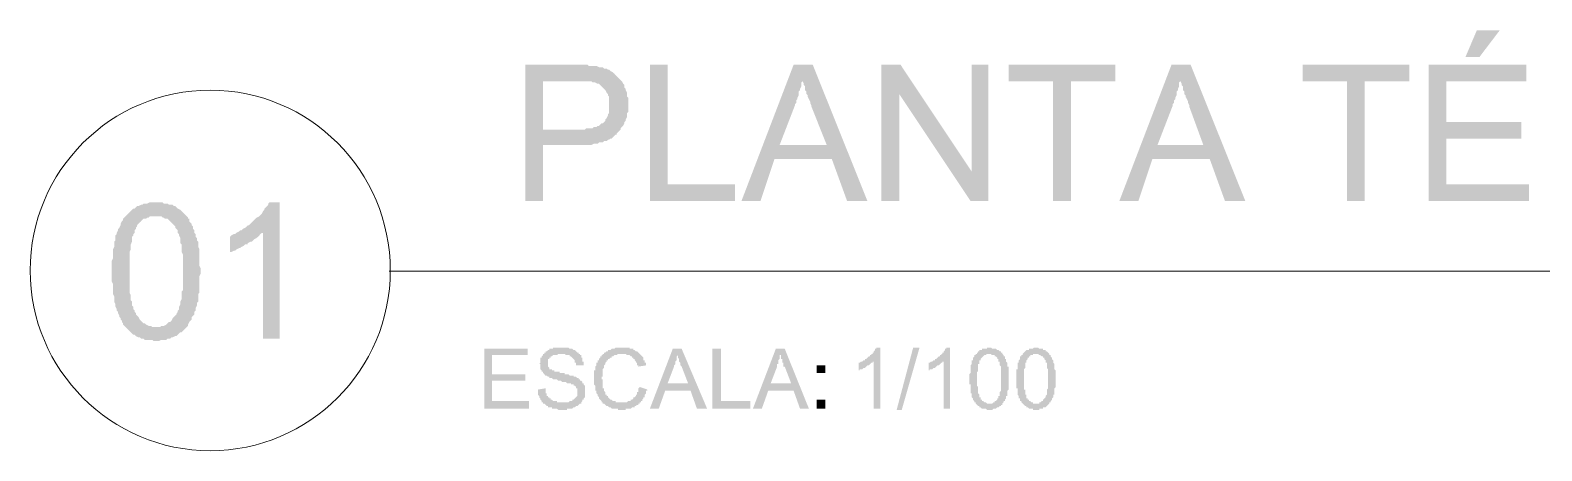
# Model space of a CAD drawing. Header units: millimetres. Extents: x 749.9 to 777.5, y 255.4 to 274.5.
# Drawn here: x 750.45 to 755.48, y 255.43 to 256.83 of the extents above; entities that cross this region are included whole.
import ezdxf

# ---------------------------------------------------------------- set-up
doc = ezdxf.new("R2010")
doc.units = ezdxf.units.MM
doc.layers.add('PDF4_SIMB_02', color=7, linetype='Continuous')
doc.layers.add('PDF4_SIMB_TXT', color=7, linetype='Continuous')

msp = doc.modelspace()

# ---------------------------------------------------------------- hatches: boundary and pattern name
at = {"layer": 'PDF4_SIMB_TXT', "transparency": 33554559}
h = msp.add_hatch(color=256, dxfattribs=at)
h.paths.add_polyline_path([(755.0987, 256.2622), (755.0987, 256.7151), (755.4246, 256.7151), (755.4246, 256.6601), (755.1579, 256.6601), (755.1579, 256.5246), (755.4077, 256.5246), (755.4077, 256.4696), (755.1579, 256.4696), (755.1579, 256.3172), (755.4331, 256.3172), (755.4331, 256.2622)], flags=0)
h.paths.add_polyline_path([(755.2214, 256.7405), (755.2595, 256.8294), (755.3357, 256.8294), (755.268, 256.7405)], flags=0)
h = msp.add_hatch(color=256, dxfattribs=at)
h.paths.add_polyline_path([(752.0928, 256.2622), (752.0928, 256.7151), (752.2621, 256.7151), (752.2706, 256.7151), (752.2791, 256.7151), (752.2833, 256.7151), (752.2918, 256.7151), (752.3002, 256.7151), (752.3045, 256.7109), (752.3087, 256.7109), (752.3172, 256.7109), (752.3214, 256.7109), (752.3257, 256.7109), (752.3299, 256.7109), (752.3384, 256.7067), (752.3426, 256.7067), (752.3511, 256.7067), (752.3553, 256.7024), (752.3638, 256.7024), (752.368, 256.6982), (752.3722, 256.6982), (752.3765, 256.694), (752.3849, 256.6897), (752.3849, 256.6897), (752.3892, 256.6855), (752.3934, 256.6813), (752.3976, 256.677), (752.4019, 256.6728), (752.4061, 256.6686), (752.4103, 256.6643), (752.4146, 256.6601), (752.4188, 256.6516), (752.423, 256.6474), (752.423, 256.6432), (752.423, 256.6389), (752.4273, 256.6347), (752.4273, 256.6305), (752.4315, 256.622), (752.4315, 256.6178), (752.4315, 256.6093), (752.4357, 256.6051), (752.4357, 256.5966), (752.4357, 256.5924), (752.4357, 256.5839), (752.4357, 256.5839), (752.4357, 256.5754), (752.4357, 256.5712), (752.4357, 256.5627), (752.4357, 256.5585), (752.4315, 256.5543), (752.4315, 256.5458), (752.4315, 256.5416), (752.4273, 256.5331), (752.4273, 256.5289), (752.423, 256.5246), (752.423, 256.5204), (752.4188, 256.5119), (752.4146, 256.5077), (752.4103, 256.5035), (752.4103, 256.4992), (752.4061, 256.495), (752.4019, 256.4908), (752.3976, 256.4865), (752.3976, 256.4823), (752.3934, 256.4823), (752.3892, 256.4781), (752.3849, 256.4738), (752.3807, 256.4696), (752.3765, 256.4696), (752.3722, 256.4654), (752.368, 256.4654), (752.3638, 256.4611), (752.3553, 256.4611), (752.3511, 256.4569), (752.3468, 256.4569), (752.3384, 256.4569), (752.3341, 256.4527), (752.3257, 256.4527), (752.3214, 256.4527), (752.3129, 256.4484), (752.3087, 256.4484), (752.3002, 256.4484), (752.2918, 256.4484), (752.2833, 256.4484), (752.2791, 256.4484), (752.2706, 256.4484), (752.2664, 256.4484), (752.1521, 256.4484), (752.1521, 256.2622)], flags=0)
h.paths.add_polyline_path([(752.1521, 256.4992), (752.2664, 256.4992), (752.2748, 256.4992), (752.2833, 256.4992), (752.2918, 256.4992), (752.296, 256.5035), (752.3045, 256.5035), (752.3129, 256.5035), (752.3172, 256.5035), (752.3214, 256.5077), (752.3299, 256.5077), (752.3341, 256.5119), (752.3384, 256.5119), (752.3426, 256.5162), (752.3468, 256.5204), (752.3511, 256.5204), (752.3511, 256.5204), (752.3553, 256.5246), (752.3595, 256.5289), (752.3595, 256.5331), (752.3638, 256.5373), (752.368, 256.5458), (752.368, 256.55), (752.3722, 256.5543), (752.3722, 256.5627), (752.3722, 256.567), (752.3722, 256.5754), (752.3722, 256.5797), (752.3722, 256.5839), (752.3722, 256.5881), (752.3722, 256.5966), (752.3722, 256.6008), (752.3722, 256.6093), (752.368, 256.6135), (752.368, 256.6178), (752.3638, 256.622), (752.3595, 256.6305), (752.3595, 256.6305), (752.3553, 256.6347), (752.3511, 256.6389), (752.3468, 256.6432), (752.3426, 256.6474), (752.3384, 256.6516), (752.3341, 256.6516), (752.3257, 256.6559), (752.3214, 256.6559), (752.3172, 256.6559), (752.3129, 256.6601), (752.3087, 256.6601), (752.3045, 256.6601), (752.296, 256.6601), (752.2918, 256.6601), (752.2833, 256.6601), (752.2748, 256.6601), (752.2664, 256.6601), (752.1521, 256.6601)], flags=0)
for points in [[(752.5076, 256.2621), (752.5076, 256.715), (752.5668, 256.715), (752.5668, 256.3171), (752.7912, 256.3171), (752.7912, 256.2621)], [(753.2782, 256.2622), (753.2782, 256.7151), (753.3417, 256.7151), (753.5788, 256.3595), (753.5788, 256.7151), (753.6338, 256.7151), (753.6338, 256.2622), (753.5746, 256.2622), (753.3375, 256.6178), (753.3375, 256.2622)], [(753.8496, 256.2621), (753.8496, 256.66), (753.7014, 256.66), (753.7014, 256.715), (754.057, 256.715), (754.057, 256.66), (753.9088, 256.66), (753.9088, 256.2621)], [(754.8275, 256.2621), (754.8275, 256.66), (754.6793, 256.66), (754.6793, 256.715), (755.0349, 256.715), (755.0349, 256.66), (754.8867, 256.66), (754.8867, 256.2621)], [(751.2757, 255.8049), (751.2207, 255.8049), (751.2207, 256.1563), (751.2165, 256.1563), (751.2122, 256.1521), (751.208, 256.1478), (751.2038, 256.1436), (751.1995, 256.1394), (751.1911, 256.1351), (751.1868, 256.1309), (751.1826, 256.1267), (751.1784, 256.1267), (751.1699, 256.1224), (751.1699, 256.1182), (751.1614, 256.1182), (751.1572, 256.114), (751.1487, 256.1097), (751.1445, 256.1055), (751.1403, 256.1055), (751.1318, 256.1013), (751.1276, 256.097), (751.1233, 256.097), (751.1149, 256.0928), (751.1106, 256.0928), (751.1106, 256.0928), (751.1106, 256.1436), (751.1149, 256.1478), (751.1233, 256.1521), (751.1276, 256.1521), (751.1318, 256.1563), (751.1403, 256.1605), (751.1445, 256.1648), (751.1487, 256.1648), (751.153, 256.169), (751.1614, 256.1732), (751.1657, 256.1775), (751.1699, 256.1817), (751.1741, 256.1817), (751.1784, 256.1859), (751.1826, 256.1902), (751.1868, 256.1944), (751.1911, 256.1986), (751.1953, 256.2029), (751.1995, 256.2071), (751.208, 256.2113), (751.2122, 256.2156), (751.2165, 256.2198), (751.2207, 256.2283), (751.2249, 256.2325), (751.2249, 256.2367), (751.2292, 256.241), (751.2334, 256.2452), (751.2376, 256.2494), (751.2376, 256.2537), (751.2419, 256.2579), (751.2757, 256.2579)], [(751.9573, 255.5721), (751.9573, 255.7711), (752.1013, 255.7711), (752.1013, 255.7499), (751.9827, 255.7499), (751.9827, 255.6864), (752.0928, 255.6864), (752.0928, 255.6652), (751.9827, 255.6652), (751.9827, 255.5975), (752.1055, 255.5975), (752.1055, 255.5721)], [(752.1351, 255.6356), (752.1605, 255.6398), (752.1605, 255.6356), (752.1605, 255.6314), (752.1605, 255.6314), (752.1605, 255.6271), (752.1605, 255.6229), (752.1648, 255.6229), (752.1648, 255.6187), (752.1648, 255.6187), (752.1648, 255.6144), (752.169, 255.6144), (752.169, 255.6144), (752.169, 255.6102), (752.1732, 255.6102), (752.1732, 255.606), (752.1775, 255.606), (752.1775, 255.6017), (752.1817, 255.6017), (752.1817, 255.6017), (752.1859, 255.5975), (752.1859, 255.5975), (752.1902, 255.5975), (752.1902, 255.5975), (752.1944, 255.5975), (752.1986, 255.5975), (752.1986, 255.5933), (752.2029, 255.5933), (752.2071, 255.5933), (752.2071, 255.5933), (752.2113, 255.5933), (752.2156, 255.5933), (752.2156, 255.5933), (752.2198, 255.5933), (752.2198, 255.5933), (752.2241, 255.5933), (752.2283, 255.5933), (752.2283, 255.5933), (752.2325, 255.5933), (752.2368, 255.5933), (752.2368, 255.5933), (752.241, 255.5975), (752.241, 255.5975), (752.2452, 255.5975), (752.2495, 255.5975), (752.2495, 255.6017), (752.2537, 255.6017), (752.2537, 255.6017), (752.2579, 255.606), (752.2579, 255.606), (752.2622, 255.6102), (752.2622, 255.6102), (752.2622, 255.6102), (752.2664, 255.6144), (752.2664, 255.6187), (752.2664, 255.6187), (752.2664, 255.6229), (752.2664, 255.6271), (752.2664, 255.6271), (752.2664, 255.6314), (752.2664, 255.6314), (752.2664, 255.6356), (752.2664, 255.6398), (752.2622, 255.6398), (752.2622, 255.6441), (752.2622, 255.6441), (752.2622, 255.6441), (752.2579, 255.6483), (752.2579, 255.6483), (752.2537, 255.6483), (752.2537, 255.6525), (752.2495, 255.6525), (752.2452, 255.6525), (752.2452, 255.6568), (752.241, 255.6568), (752.241, 255.6568), (752.241, 255.6568), (752.2368, 255.6568), (752.2368, 255.6568), (752.2325, 255.6568), (752.2283, 255.661), (752.2283, 255.661), (752.2241, 255.661), (752.2198, 255.661), (752.2156, 255.661), (752.2113, 255.6652), (752.2113, 255.6652), (752.2071, 255.6652), (752.2029, 255.6652), (752.2029, 255.6652), (752.1986, 255.6695), (752.1944, 255.6695), (752.1902, 255.6695), (752.1902, 255.6695), (752.1859, 255.6695), (752.1817, 255.6737), (752.1817, 255.6737), (752.1775, 255.6737), (752.1775, 255.6737), (752.1732, 255.6737), (752.1732, 255.6779), (752.169, 255.6779), (752.169, 255.6779), (752.169, 255.6779), (752.1648, 255.6822), (752.1605, 255.6822), (752.1605, 255.6822), (752.1563, 255.6864), (752.1563, 255.6864), (752.1521, 255.6906), (752.1521, 255.6906), (752.1521, 255.6949), (752.1478, 255.6949), (752.1478, 255.6949), (752.1478, 255.6991), (752.1478, 255.6991), (752.1436, 255.7033), (752.1436, 255.7076), (752.1436, 255.7076), (752.1436, 255.7118), (752.1436, 255.716), (752.1436, 255.716), (752.1436, 255.7203), (752.1394, 255.7203), (752.1436, 255.7245), (752.1436, 255.7245), (752.1436, 255.7287), (752.1436, 255.733), (752.1436, 255.733), (752.1436, 255.7372), (752.1436, 255.7414), (752.1478, 255.7414), (752.1478, 255.7457), (752.1478, 255.7457), (752.1521, 255.7499), (752.1521, 255.7499), (752.1521, 255.7541), (752.1563, 255.7541), (752.1563, 255.7584), (752.1605, 255.7584), (752.1605, 255.7626), (752.1648, 255.7626), (752.1648, 255.7626), (752.169, 255.7668), (752.169, 255.7668), (752.1732, 255.7668), (752.1732, 255.7711), (752.1775, 255.7711), (752.1817, 255.7711), (752.1817, 255.7711), (752.1859, 255.7711), (752.1859, 255.7753), (752.1902, 255.7753), (752.1944, 255.7753), (752.1944, 255.7753), (752.1986, 255.7753), (752.2029, 255.7753), (752.2029, 255.7753), (752.2071, 255.7753), (752.2113, 255.7753), (752.2113, 255.7753), (752.2156, 255.7753), (752.2198, 255.7753), (752.2198, 255.7753), (752.2241, 255.7753), (752.2283, 255.7753), (752.2283, 255.7753), (752.2325, 255.7753), (752.2368, 255.7753), (752.2368, 255.7753), (752.241, 255.7711), (752.241, 255.7711), (752.2452, 255.7711), (752.2495, 255.7711), (752.2495, 255.7711), (752.2495, 255.7711), (752.2537, 255.7668), (752.2579, 255.7668), (752.2579, 255.7668), (752.2622, 255.7626), (752.2622, 255.7626), (752.2664, 255.7584), (752.2664, 255.7584), (752.2706, 255.7584), (752.2706, 255.7541), (752.2749, 255.7541), (752.2749, 255.7499), (752.2749, 255.7499), (752.2791, 255.7499), (752.2791, 255.7457), (752.2791, 255.7414), (752.2833, 255.7414), (752.2833, 255.7372), (752.2833, 255.7372), (752.2833, 255.733), (752.2833, 255.7287), (752.2876, 255.7287), (752.2876, 255.7245), (752.2876, 255.7203), (752.2876, 255.7203), (752.2876, 255.716), (752.2876, 255.716), (752.2622, 255.716), (752.2622, 255.716), (752.2622, 255.7203), (752.2622, 255.7245), (752.2579, 255.7245), (752.2579, 255.7287), (752.2579, 255.733), (752.2579, 255.733), (752.2537, 255.7372), (752.2537, 255.7372), (752.2495, 255.7414), (752.2495, 255.7414), (752.2495, 255.7414), (752.2452, 255.7457), (752.2452, 255.7457), (752.241, 255.7457), (752.241, 255.7499), (752.2368, 255.7499), (752.2368, 255.7499), (752.2325, 255.7499), (752.2283, 255.7499), (752.2283, 255.7499), (752.2241, 255.7541), (752.2198, 255.7541), (752.2198, 255.7541), (752.2156, 255.7541), (752.2113, 255.7541), (752.2113, 255.7541), (752.2071, 255.7541), (752.2029, 255.7541), (752.1986, 255.7499), (752.1986, 255.7499), (752.1944, 255.7499), (752.1902, 255.7499), (752.1902, 255.7499), (752.1859, 255.7499), (752.1859, 255.7499), (752.1817, 255.7457), (752.1817, 255.7457), (752.1775, 255.7457), (752.1775, 255.7457), (752.1775, 255.7414), (752.1732, 255.7414), (752.1732, 255.7372), (752.169, 255.7372), (752.169, 255.733), (752.169, 255.733), (752.169, 255.7287), (752.169, 255.7245), (752.169, 255.7245), (752.169, 255.7245), (752.169, 255.7203), (752.169, 255.716), (752.169, 255.716), (752.169, 255.7118), (752.169, 255.7118), (752.1732, 255.7076), (752.1732, 255.7076), (752.1732, 255.7033), (752.1775, 255.7033), (752.1775, 255.7033), (752.1775, 255.7033), (752.1817, 255.7033), (752.1817, 255.6991), (752.1859, 255.6991), (752.1859, 255.6991), (752.1902, 255.6991), (752.1902, 255.6949), (752.1944, 255.6949), (752.1986, 255.6949), (752.2029, 255.6949), (752.2071, 255.6949), (752.2071, 255.6906), (752.2113, 255.6906), (752.2156, 255.6906), (752.2198, 255.6906), (752.2241, 255.6906), (752.2241, 255.6864), (752.2283, 255.6864), (752.2325, 255.6864), (752.2368, 255.6864), (752.2368, 255.6864), (752.241, 255.6822), (752.2452, 255.6822), (752.2452, 255.6822), (752.2495, 255.6822), (752.2495, 255.6822), (752.2537, 255.6822), (752.2537, 255.6779), (752.2579, 255.6779), (752.2579, 255.6779), (752.2579, 255.6779), (752.2622, 255.6779), (752.2664, 255.6737), (752.2664, 255.6737), (752.2706, 255.6737), (752.2706, 255.6695), (752.2749, 255.6695), (752.2749, 255.6652), (752.2791, 255.6652), (752.2791, 255.6652), (752.2833, 255.661), (752.2833, 255.661), (752.2833, 255.6568), (752.2833, 255.6568), (752.2876, 255.6568), (752.2876, 255.6525), (752.2876, 255.6525), (752.2918, 255.6483), (752.2918, 255.6441), (752.2918, 255.6441), (752.2918, 255.6398), (752.2918, 255.6356), (752.2918, 255.6356), (752.2918, 255.6314), (752.2918, 255.6271), (752.2918, 255.6271), (752.2918, 255.6229), (752.2918, 255.6229), (752.2918, 255.6187), (752.2918, 255.6144), (752.2918, 255.6144), (752.2918, 255.6102), (752.2876, 255.606), (752.2876, 255.606), (752.2876, 255.6017), (752.2833, 255.6017), (752.2833, 255.5975), (752.2833, 255.5975), (752.2791, 255.5933), (752.2791, 255.5933), (752.2791, 255.589), (752.2749, 255.589), (752.2749, 255.589), (752.2706, 255.5848), (752.2706, 255.5848), (752.2664, 255.5806), (752.2664, 255.5806), (752.2622, 255.5806), (752.2579, 255.5763), (752.2579, 255.5763), (752.2537, 255.5763), (752.2537, 255.5763), (752.2495, 255.5721), (752.2495, 255.5721), (752.2452, 255.5721), (752.241, 255.5721), (752.241, 255.5721), (752.2368, 255.5721), (752.2325, 255.5721), (752.2325, 255.5679), (752.2283, 255.5679), (752.2241, 255.5679), (752.2241, 255.5679), (752.2198, 255.5679), (752.2198, 255.5679), (752.2156, 255.5679), (752.2113, 255.5679), (752.2113, 255.5679), (752.2071, 255.5679), (752.2029, 255.5679), (752.1986, 255.5721), (752.1986, 255.5721), (752.1944, 255.5721), (752.1944, 255.5721), (752.1902, 255.5721), (752.1859, 255.5721), (752.1859, 255.5721), (752.1817, 255.5721), (752.1817, 255.5763), (752.1775, 255.5763), (752.1732, 255.5763), (752.1732, 255.5763), (752.169, 255.5763), (752.169, 255.5806), (752.1648, 255.5806), (752.1648, 255.5806), (752.1605, 255.5848), (752.1605, 255.5848), (752.1563, 255.589), (752.1563, 255.589), (752.1521, 255.589), (752.1521, 255.5933), (752.1478, 255.5933), (752.1478, 255.5975), (752.1478, 255.5975), (752.1436, 255.6017), (752.1436, 255.6017), (752.1436, 255.606), (752.1394, 255.6102), (752.1394, 255.6102), (752.1394, 255.6144), (752.1394, 255.6144), (752.1351, 255.6187), (752.1351, 255.6229), (752.1351, 255.6229), (752.1351, 255.6271), (752.1351, 255.6271), (752.1351, 255.6314), (752.1351, 255.6356), (752.1351, 255.6356)], [(752.4738, 255.6441), (752.4992, 255.6356), (752.4992, 255.6314), (752.495, 255.6314), (752.495, 255.6271), (752.495, 255.6229), (752.495, 255.6229), (752.4908, 255.6187), (752.4908, 255.6144), (752.4908, 255.6144), (752.4908, 255.6102), (752.4865, 255.6102), (752.4865, 255.606), (752.4865, 255.606), (752.4823, 255.6017), (752.4823, 255.6017), (752.4823, 255.5975), (752.4781, 255.5975), (752.4781, 255.5933), (752.4738, 255.5933), (752.4738, 255.589), (752.4696, 255.589), (752.4696, 255.589), (752.4696, 255.5848), (752.4654, 255.5848), (752.4654, 255.5848), (752.4611, 255.5806), (752.4611, 255.5806), (752.4569, 255.5806), (752.4569, 255.5763), (752.4527, 255.5763), (752.4484, 255.5763), (752.4484, 255.5763), (752.4442, 255.5721), (752.4442, 255.5721), (752.44, 255.5721), (752.4357, 255.5721), (752.4357, 255.5721), (752.4315, 255.5721), (752.4273, 255.5721), (752.4273, 255.5679), (752.423, 255.5679), (752.4188, 255.5679), (752.4188, 255.5679), (752.4146, 255.5679), (752.4103, 255.5679), (752.4103, 255.5679), (752.4061, 255.5679), (752.4019, 255.5679), (752.4019, 255.5721), (752.3976, 255.5721), (752.3934, 255.5721), (752.3934, 255.5721), (752.3892, 255.5721), (752.3849, 255.5721), (752.3849, 255.5721), (752.3807, 255.5721), (752.3765, 255.5763), (752.3765, 255.5763), (752.3722, 255.5763), (752.3722, 255.5763), (752.368, 255.5806), (752.368, 255.5806), (752.3638, 255.5806), (752.3638, 255.5806), (752.3595, 255.5848), (752.3595, 255.5848), (752.3553, 255.589), (752.3553, 255.589), (752.3511, 255.589), (752.3511, 255.5933), (752.3468, 255.5933), (752.3468, 255.5975), (752.3468, 255.5975), (752.3426, 255.6017), (752.3426, 255.6017), (752.3384, 255.606), (752.3384, 255.606), (752.3384, 255.6102), (752.3341, 255.6144), (752.3341, 255.6144), (752.3341, 255.6187), (752.3341, 255.6187), (752.3341, 255.6187), (752.3299, 255.6229), (752.3299, 255.6271), (752.3299, 255.6271), (752.3299, 255.6314), (752.3257, 255.6314), (752.3257, 255.6356), (752.3257, 255.6398), (752.3257, 255.6398), (752.3257, 255.6441), (752.3257, 255.6483), (752.3257, 255.6483), (752.3214, 255.6525), (752.3214, 255.6568), (752.3214, 255.6568), (752.3214, 255.661), (752.3214, 255.6652), (752.3214, 255.6652), (752.3214, 255.6695), (752.3214, 255.6737), (752.3214, 255.6737), (752.3214, 255.6779), (752.3214, 255.6822), (752.3214, 255.6822), (752.3214, 255.6864), (752.3214, 255.6906), (752.3214, 255.6906), (752.3214, 255.6949), (752.3214, 255.6991), (752.3257, 255.6991), (752.3257, 255.7033), (752.3257, 255.7076), (752.3257, 255.7076), (752.3257, 255.7118), (752.3257, 255.7118), (752.3299, 255.716), (752.3299, 255.7203), (752.3299, 255.7203), (752.3299, 255.7245), (752.3341, 255.7245), (752.3341, 255.7287), (752.3341, 255.7287), (752.3341, 255.733), (752.3384, 255.733), (752.3384, 255.7372), (752.3384, 255.7372), (752.3426, 255.7414), (752.3426, 255.7414), (752.3426, 255.7457), (752.3468, 255.7457), (752.3468, 255.7499), (752.3511, 255.7499), (752.3511, 255.7541), (752.3553, 255.7541), (752.3553, 255.7584), (752.3595, 255.7584), (752.3595, 255.7584), (752.3638, 255.7626), (752.3638, 255.7626), (752.368, 255.7626), (752.368, 255.7626), (752.368, 255.7668), (752.3722, 255.7668), (752.3765, 255.7668), (752.3765, 255.7668), (752.3807, 255.7711), (752.3807, 255.7711), (752.3849, 255.7711), (752.3892, 255.7711), (752.3892, 255.7711), (752.3934, 255.7753), (752.3976, 255.7753), (752.3976, 255.7753), (752.4019, 255.7753), (752.4061, 255.7753), (752.4061, 255.7753), (752.4103, 255.7753), (752.4146, 255.7753), (752.4146, 255.7753), (752.4146, 255.7753), (752.4188, 255.7753), (752.423, 255.7753), (752.423, 255.7753), (752.4273, 255.7753), (752.4315, 255.7753), (752.4315, 255.7753), (752.4357, 255.7753), (752.44, 255.7753), (752.44, 255.7711), (752.4442, 255.7711), (752.4484, 255.7711), (752.4484, 255.7711), (752.4527, 255.7711), (752.4527, 255.7668), (752.4569, 255.7668), (752.4569, 255.7668), (752.4611, 255.7626), (752.4654, 255.7626), (752.4654, 255.7626), (752.4654, 255.7626), (752.4696, 255.7584), (752.4696, 255.7584), (752.4738, 255.7541), (752.4738, 255.7541), (752.4781, 255.7499), (752.4781, 255.7499), (752.4781, 255.7499), (752.4823, 255.7457), (752.4823, 255.7457), (752.4865, 255.7414), (752.4865, 255.7372), (752.4865, 255.7372), (752.4865, 255.733), (752.4908, 255.733), (752.4908, 255.7287), (752.4908, 255.7245), (752.495, 255.7245), (752.495, 255.7203), (752.495, 255.716), (752.495, 255.716), (752.4696, 255.7118), (752.4696, 255.716), (752.4654, 255.716), (752.4654, 255.7203), (752.4654, 255.7245), (752.4611, 255.7245), (752.4611, 255.7287), (752.4611, 255.7287), (752.4569, 255.733), (752.4569, 255.733), (752.4569, 255.7372), (752.4527, 255.7372), (752.4527, 255.7414), (752.4484, 255.7414), (752.4484, 255.7414), (752.4484, 255.7457), (752.4442, 255.7457), (752.4442, 255.7457), (752.44, 255.7499), (752.4357, 255.7499), (752.4357, 255.7499), (752.4315, 255.7499), (752.4315, 255.7499), (752.4273, 255.7541), (752.423, 255.7541), (752.423, 255.7541), (752.4188, 255.7541), (752.4146, 255.7541), (752.4103, 255.7541), (752.4103, 255.7541), (752.4061, 255.7541), (752.4019, 255.7541), (752.4019, 255.7541), (752.3976, 255.7499), (752.3934, 255.7499), (752.3934, 255.7499), (752.3892, 255.7499), (752.3892, 255.7499), (752.3849, 255.7457), (752.3849, 255.7457), (752.3807, 255.7457), (752.3807, 255.7414), (752.3765, 255.7414), (752.3765, 255.7414), (752.3722, 255.7372), (752.3722, 255.7372), (752.368, 255.7372), (752.368, 255.733), (752.3638, 255.733), (752.3638, 255.7287), (752.3638, 255.7287), (752.3595, 255.7245), (752.3595, 255.7203), (752.3595, 255.7203), (752.3553, 255.716), (752.3553, 255.716), (752.3553, 255.7118), (752.3553, 255.7118), (752.3553, 255.7076), (752.3511, 255.7033), (752.3511, 255.7033), (752.3511, 255.6991), (752.3511, 255.6949), (752.3511, 255.6949), (752.3511, 255.6906), (752.3511, 255.6864), (752.3511, 255.6864), (752.3511, 255.6822), (752.3511, 255.6779), (752.3468, 255.6779), (752.3468, 255.6737), (752.3468, 255.6737), (752.3468, 255.6695), (752.3511, 255.6695), (752.3511, 255.6652), (752.3511, 255.661), (752.3511, 255.661), (752.3511, 255.6568), (752.3511, 255.6525), (752.3511, 255.6525), (752.3511, 255.6483), (752.3511, 255.6441), (752.3511, 255.6441), (752.3511, 255.6398), (752.3553, 255.6398), (752.3553, 255.6356), (752.3553, 255.6314), (752.3553, 255.6314), (752.3553, 255.6314), (752.3595, 255.6271), (752.3595, 255.6229), (752.3595, 255.6229), (752.3595, 255.6187), (752.3638, 255.6187), (752.3638, 255.6144), (752.368, 255.6144), (752.368, 255.6102), (752.368, 255.6102), (752.3722, 255.606), (752.3722, 255.606), (752.3765, 255.6017), (752.3765, 255.6017), (752.3807, 255.6017), (752.3807, 255.6017), (752.3849, 255.5975), (752.3849, 255.5975), (752.3892, 255.5975), (752.3934, 255.5975), (752.3934, 255.5933), (752.3976, 255.5933), (752.4019, 255.5933), (752.4019, 255.5933), (752.4061, 255.5933), (752.4061, 255.5933), (752.4103, 255.5933), (752.4146, 255.5933), (752.4146, 255.5933), (752.4188, 255.5933), (752.423, 255.5933), (752.423, 255.5933), (752.4273, 255.5933), (752.4315, 255.5933), (752.4315, 255.5933), (752.4357, 255.5975), (752.44, 255.5975), (752.44, 255.5975), (752.4442, 255.5975), (752.4442, 255.6017), (752.4484, 255.6017), (752.4484, 255.6017), (752.4527, 255.606), (752.4527, 255.606), (752.4527, 255.6102), (752.4569, 255.6102), (752.4569, 255.6102), (752.4611, 255.6144), (752.4611, 255.6144), (752.4611, 255.6187), (752.4654, 255.6187), (752.4654, 255.6229), (752.4654, 255.6271), (752.4696, 255.6271), (752.4696, 255.6314), (752.4696, 255.6356), (752.4696, 255.6356), (752.4696, 255.6398), (752.4738, 255.6441), (752.4738, 255.6441)], [(752.715, 255.572), (752.715, 255.771), (752.7446, 255.771), (752.7446, 255.5974), (752.842, 255.5974), (752.842, 255.572)], [(753.274, 255.5721), (753.2528, 255.5721), (753.2528, 255.7287), (753.2486, 255.7287), (753.2486, 255.7245), (753.2444, 255.7245), (753.2444, 255.7245), (753.2401, 255.7203), (753.2401, 255.7203), (753.2359, 255.716), (753.2359, 255.716), (753.2317, 255.716), (753.2274, 255.7118), (753.2274, 255.7118), (753.2274, 255.7118), (753.2232, 255.7076), (753.219, 255.7076), (753.219, 255.7076), (753.2147, 255.7033), (753.2105, 255.7033), (753.2105, 255.7033), (753.2063, 255.7033), (753.2063, 255.6991), (753.202, 255.6991), (753.202, 255.6991), (753.202, 255.7245), (753.2063, 255.7245), (753.2063, 255.7245), (753.2105, 255.7287), (753.2105, 255.7287), (753.2147, 255.7287), (753.219, 255.733), (753.219, 255.733), (753.2232, 255.733), (753.2232, 255.7372), (753.2274, 255.7372), (753.2274, 255.7372), (753.2317, 255.7414), (753.2317, 255.7414), (753.2359, 255.7457), (753.2359, 255.7457), (753.2401, 255.7457), (753.2401, 255.7499), (753.2444, 255.7499), (753.2444, 255.7541), (753.2486, 255.7541), (753.2486, 255.7584), (753.2528, 255.7584), (753.2528, 255.7626), (753.2528, 255.7626), (753.2571, 255.7668), (753.2571, 255.7668), (753.2571, 255.7711), (753.2613, 255.7711), (753.2613, 255.7753), (753.274, 255.7753)], [(753.5068, 255.5721), (753.4857, 255.5721), (753.4857, 255.7287), (753.4814, 255.7287), (753.4814, 255.7245), (753.4772, 255.7245), (753.4772, 255.7245), (753.473, 255.7203), (753.473, 255.7203), (753.4687, 255.716), (753.4687, 255.716), (753.4645, 255.716), (753.4603, 255.7118), (753.4603, 255.7118), (753.4603, 255.7118), (753.456, 255.7076), (753.4518, 255.7076), (753.4518, 255.7076), (753.4476, 255.7033), (753.4433, 255.7033), (753.4433, 255.7033), (753.4391, 255.7033), (753.4391, 255.6991), (753.4349, 255.6991), (753.4349, 255.6991), (753.4349, 255.7245), (753.4391, 255.7245), (753.4391, 255.7245), (753.4433, 255.7287), (753.4476, 255.7287), (753.4476, 255.7287), (753.4518, 255.733), (753.4518, 255.733), (753.456, 255.733), (753.456, 255.7372), (753.4603, 255.7372), (753.4603, 255.7372), (753.4645, 255.7414), (753.4645, 255.7414), (753.4687, 255.7457), (753.4687, 255.7457), (753.473, 255.7457), (753.473, 255.7499), (753.4772, 255.7499), (753.4772, 255.7541), (753.4814, 255.7541), (753.4814, 255.7584), (753.4857, 255.7584), (753.4857, 255.7626), (753.4857, 255.7626), (753.4899, 255.7668), (753.4899, 255.7668), (753.4899, 255.7711), (753.4941, 255.7711), (753.4941, 255.7753), (753.5068, 255.7753)]]:
    msp.add_hatch(color=256, dxfattribs=at).paths.add_polyline_path(points)
h = msp.add_hatch(color=256, dxfattribs=at)
h.paths.add_polyline_path([(752.8125, 256.2622), (752.9861, 256.7151), (753.0496, 256.7151), (753.2316, 256.2622), (753.1639, 256.2622), (753.1131, 256.4019), (752.9226, 256.4019), (752.876, 256.2622)], flags=0)
h.paths.add_polyline_path([(752.9395, 256.4484), (753.0962, 256.4484), (753.0454, 256.5754), (753.0454, 256.5797), (753.0411, 256.5881), (753.0411, 256.5924), (753.0369, 256.6008), (753.0327, 256.6093), (753.0327, 256.6135), (753.0284, 256.6178), (753.0284, 256.6262), (753.0242, 256.6305), (753.0242, 256.6389), (753.0242, 256.6432), (753.02, 256.6474), (753.02, 256.6516), (753.0157, 256.6601), (753.0157, 256.6643), (753.0157, 256.6686), (753.0157, 256.6601), (753.0115, 256.6559), (753.0115, 256.6474), (753.0115, 256.6432), (753.0073, 256.6347), (753.0073, 256.6305), (753.003, 256.6262), (753.003, 256.6178), (753.003, 256.6135), (752.9988, 256.6051), (752.9988, 256.6008), (752.9946, 256.5966), (752.9946, 256.5881), (752.9903, 256.5839), (752.9903, 256.5797)], flags=0)
h = msp.add_hatch(color=256, dxfattribs=at)
h.paths.add_polyline_path([(754.0699, 256.2622), (754.2435, 256.7151), (754.307, 256.7151), (754.489, 256.2622), (754.4213, 256.2622), (754.3705, 256.4019), (754.18, 256.4019), (754.1334, 256.2622)], flags=0)
h.paths.add_polyline_path([(754.1969, 256.4484), (754.3493, 256.4484), (754.3027, 256.5754), (754.3027, 256.5797), (754.2985, 256.5881), (754.2985, 256.5924), (754.2943, 256.6008), (754.29, 256.6093), (754.29, 256.6135), (754.2858, 256.6178), (754.2858, 256.6262), (754.2816, 256.6305), (754.2816, 256.6389), (754.2816, 256.6432), (754.2773, 256.6474), (754.2773, 256.6516), (754.2731, 256.6601), (754.2731, 256.6643), (754.2731, 256.6686), (754.2731, 256.6601), (754.2689, 256.6559), (754.2689, 256.6474), (754.2689, 256.6432), (754.2646, 256.6347), (754.2646, 256.6305), (754.2604, 256.6262), (754.2604, 256.6178), (754.2604, 256.6135), (754.2562, 256.6051), (754.2562, 256.6008), (754.2519, 256.5966), (754.2519, 256.5881), (754.2477, 256.5839), (754.2477, 256.5797)], flags=0)
h = msp.add_hatch(color=256, dxfattribs=at)
h.paths.add_polyline_path([(750.7169, 256.0293), (750.7169, 256.0335), (750.7169, 256.042), (750.7169, 256.0505), (750.7169, 256.0589), (750.7169, 256.0632), (750.7211, 256.0716), (750.7211, 256.0759), (750.7211, 256.0843), (750.7211, 256.0928), (750.7211, 256.097), (750.7211, 256.1013), (750.7254, 256.1097), (750.7254, 256.114), (750.7254, 256.1224), (750.7254, 256.1267), (750.7296, 256.1309), (750.7296, 256.1351), (750.7296, 256.1436), (750.7296, 256.1478), (750.7338, 256.1521), (750.7338, 256.1563), (750.7381, 256.1648), (750.7381, 256.169), (750.7423, 256.1733), (750.7465, 256.1817), (750.7465, 256.186), (750.7508, 256.1944), (750.755, 256.1987), (750.755, 256.2029), (750.7592, 256.2071), (750.7635, 256.2114), (750.7677, 256.2156), (750.7719, 256.2198), (750.7762, 256.2241), (750.7804, 256.2283), (750.7846, 256.2325), (750.7889, 256.2368), (750.7931, 256.2368), (750.7973, 256.241), (750.8016, 256.2452), (750.8058, 256.2452), (750.8143, 256.2495), (750.8185, 256.2495), (750.8227, 256.2537), (750.8312, 256.2537), (750.8354, 256.2537), (750.8439, 256.2579), (750.8481, 256.2579), (750.8566, 256.2579), (750.8608, 256.2579), (750.8651, 256.2579), (750.8693, 256.2579), (750.8778, 256.2579), (750.8862, 256.2579), (750.8905, 256.2537), (750.8947, 256.2537), (750.9032, 256.2537), (750.9074, 256.2495), (750.9159, 256.2495), (750.9201, 256.2495), (750.9243, 256.2452), (750.9286, 256.2452), (750.9328, 256.241), (750.937, 256.2368), (750.9455, 256.2325), (750.9497, 256.2283), (750.954, 256.2241), (750.9582, 256.2198), (750.9624, 256.2156), (750.9667, 256.2114), (750.9709, 256.2071), (750.9709, 256.2029), (750.9751, 256.2029), (750.9751, 256.1944), (750.9794, 256.1902), (750.9836, 256.186), (750.9836, 256.1817), (750.9878, 256.1775), (750.9878, 256.169), (750.9921, 256.1648), (750.9921, 256.1563), (750.9963, 256.1521), (750.9963, 256.1436), (751.0005, 256.1394), (751.0005, 256.1351), (751.0005, 256.1309), (751.0048, 256.1267), (751.0048, 256.1182), (751.0048, 256.114), (751.0048, 256.1097), (751.009, 256.1013), (751.009, 256.097), (751.009, 256.0928), (751.009, 256.0843), (751.009, 256.0801), (751.009, 256.0716), (751.009, 256.0674), (751.009, 256.0589), (751.009, 256.0505), (751.009, 256.0462), (751.0132, 256.0378), (751.0132, 256.0293), (751.0132, 256.0293), (751.0132, 256.0208), (751.009, 256.0124), (751.009, 256.0039), (751.009, 255.9997), (751.009, 255.9912), (751.009, 255.9827), (751.009, 255.9785), (751.009, 255.97), (751.009, 255.9658), (751.009, 255.9573), (751.0048, 255.9531), (751.0048, 255.9446), (751.0048, 255.9404), (751.0048, 255.9362), (751.0048, 255.9277), (751.0005, 255.9235), (751.0005, 255.9192), (751.0005, 255.915), (750.9963, 255.9065), (750.9963, 255.9023), (750.9963, 255.8981), (750.9921, 255.8938), (750.9921, 255.8854), (750.9878, 255.8811), (750.9836, 255.8769), (750.9836, 255.8684), (750.9794, 255.8642), (750.9751, 255.86), (750.9709, 255.8515), (750.9709, 255.8473), (750.9667, 255.843), (750.9624, 255.8388), (750.9582, 255.8346), (750.954, 255.8303), (750.9497, 255.8261), (750.9455, 255.8261), (750.9413, 255.8219), (750.937, 255.8176), (750.9328, 255.8134), (750.9286, 255.8134), (750.9201, 255.8092), (750.9159, 255.8092), (750.9116, 255.8049), (750.9032, 255.8049), (750.8989, 255.8007), (750.8947, 255.8007), (750.8862, 255.8007), (750.882, 255.8007), (750.8735, 255.7965), (750.8651, 255.7965), (750.8651, 255.7965), (750.8566, 255.7965), (750.8524, 255.8007), (750.8439, 255.8007), (750.8397, 255.8007), (750.8312, 255.8007), (750.827, 255.8007), (750.8227, 255.8049), (750.8143, 255.8049), (750.81, 255.8092), (750.8058, 255.8092), (750.7973, 255.8134), (750.7931, 255.8176), (750.7889, 255.8176), (750.7846, 255.8219), (750.7804, 255.8261), (750.7762, 255.8303), (750.7719, 255.8346), (750.7677, 255.8388), (750.7635, 255.843), (750.7635, 255.843), (750.7592, 255.8473), (750.755, 255.8515), (750.755, 255.8557), (750.7508, 255.86), (750.7508, 255.8642), (750.7465, 255.8684), (750.7465, 255.8727), (750.7423, 255.8769), (750.7423, 255.8811), (750.7381, 255.8896), (750.7381, 255.8938), (750.7338, 255.8981), (750.7338, 255.9023), (750.7296, 255.9108), (750.7296, 255.915), (750.7296, 255.9192), (750.7254, 255.9277), (750.7254, 255.9319), (750.7254, 255.9404), (750.7254, 255.9446), (750.7211, 255.9531), (750.7211, 255.9573), (750.7211, 255.9658), (750.7211, 255.9743), (750.7211, 255.9785), (750.7211, 255.987), (750.7169, 255.9954), (750.7169, 256.0039), (750.7169, 256.0124), (750.7169, 256.0166), (750.7169, 256.0251), (750.7169, 256.0293)], flags=0)
h.paths.add_polyline_path([(750.7762, 256.0293), (750.7762, 256.0208), (750.7762, 256.0081), (750.7762, 256.0039), (750.7762, 255.9954), (750.7762, 255.987), (750.7762, 255.9785), (750.7762, 255.97), (750.7762, 255.9616), (750.7762, 255.9573), (750.7804, 255.9489), (750.7804, 255.9446), (750.7804, 255.9362), (750.7804, 255.9319), (750.7846, 255.9277), (750.7846, 255.9192), (750.7846, 255.915), (750.7889, 255.9108), (750.7889, 255.9065), (750.7889, 255.9023), (750.7931, 255.8981), (750.7931, 255.8938), (750.7973, 255.8896), (750.7973, 255.8854), (750.8016, 255.8811), (750.8016, 255.8811), (750.8058, 255.8769), (750.81, 255.8684), (750.8143, 255.8642), (750.8185, 255.86), (750.8227, 255.8557), (750.827, 255.8557), (750.8312, 255.8515), (750.8397, 255.8473), (750.8439, 255.8473), (750.8481, 255.8473), (750.8524, 255.843), (750.8608, 255.843), (750.8651, 255.843), (750.8693, 255.843), (750.8778, 255.843), (750.882, 255.8473), (750.8862, 255.8473), (750.8905, 255.8473), (750.8989, 255.8515), (750.9032, 255.8557), (750.9074, 255.86), (750.9116, 255.86), (750.9159, 255.8642), (750.9201, 255.8727), (750.9243, 255.8769), (750.9286, 255.8811), (750.9328, 255.8854), (750.9328, 255.8854), (750.9328, 255.8896), (750.937, 255.8938), (750.937, 255.8981), (750.9413, 255.9023), (750.9413, 255.9065), (750.9413, 255.9108), (750.9455, 255.9192), (750.9455, 255.9235), (750.9455, 255.9277), (750.9497, 255.9362), (750.9497, 255.9404), (750.9497, 255.9446), (750.9497, 255.9531), (750.9497, 255.9616), (750.954, 255.9658), (750.954, 255.9743), (750.954, 255.9827), (750.954, 255.9912), (750.954, 255.9954), (750.954, 256.0039), (750.954, 256.0124), (750.954, 256.0251), (750.954, 256.0293), (750.954, 256.0378), (750.954, 256.0462), (750.954, 256.0547), (750.954, 256.0632), (750.954, 256.0716), (750.954, 256.0759), (750.954, 256.0843), (750.9497, 256.0928), (750.9497, 256.097), (750.9497, 256.1055), (750.9497, 256.114), (750.9497, 256.1182), (750.9455, 256.1224), (750.9455, 256.1309), (750.9455, 256.1351), (750.9455, 256.1394), (750.9413, 256.1478), (750.9413, 256.1521), (750.937, 256.1563), (750.937, 256.1606), (750.937, 256.1648), (750.9328, 256.169), (750.9328, 256.169), (750.9286, 256.1733), (750.9286, 256.1775), (750.9243, 256.1817), (750.9201, 256.186), (750.9159, 256.1902), (750.9116, 256.1944), (750.9074, 256.1987), (750.9032, 256.2029), (750.8947, 256.2029), (750.8905, 256.2071), (750.8862, 256.2071), (750.882, 256.2114), (750.8735, 256.2114), (750.8693, 256.2114), (750.8651, 256.2114), (750.8566, 256.2114), (750.8524, 256.2114), (750.8439, 256.2114), (750.8397, 256.2071), (750.8354, 256.2071), (750.8312, 256.2029), (750.8227, 256.2029), (750.8185, 256.1987), (750.8143, 256.1944), (750.81, 256.1902), (750.8058, 256.186), (750.8016, 256.1817), (750.8016, 256.1775), (750.7973, 256.1733), (750.7973, 256.169), (750.7931, 256.1648), (750.7931, 256.1606), (750.7931, 256.1563), (750.7889, 256.1521), (750.7889, 256.1478), (750.7846, 256.1436), (750.7846, 256.1351), (750.7846, 256.1309), (750.7846, 256.1267), (750.7804, 256.1182), (750.7804, 256.114), (750.7804, 256.1055), (750.7804, 256.1013), (750.7762, 256.0928), (750.7762, 256.0843), (750.7762, 256.0801), (750.7762, 256.0716), (750.7762, 256.0632), (750.7762, 256.0547), (750.7762, 256.0462), (750.7762, 256.0378), (750.7762, 256.0293), (750.7762, 256.0293)], flags=0)
h = msp.add_hatch(color=256, dxfattribs=at)
h.paths.add_polyline_path([(752.5077, 255.5721), (752.5839, 255.7711), (752.6135, 255.7711), (752.6982, 255.5721), (752.6643, 255.5721), (752.6432, 255.6314), (752.5585, 255.6314), (752.5373, 255.5721)], flags=0)
h.paths.add_polyline_path([(752.567, 255.6568), (752.6347, 255.6568), (752.6135, 255.7118), (752.6135, 255.7118), (752.6093, 255.716), (752.6093, 255.7203), (752.6093, 255.7245), (752.6093, 255.7245), (752.6051, 255.7287), (752.6051, 255.733), (752.6051, 255.733), (752.6051, 255.7372), (752.6051, 255.7372), (752.6008, 255.7414), (752.6008, 255.7457), (752.6008, 255.7457), (752.6008, 255.7499), (752.6008, 255.7499), (752.6008, 255.7499), (752.6008, 255.7499), (752.5966, 255.7457), (752.5966, 255.7414), (752.5966, 255.7414), (752.5966, 255.7372), (752.5966, 255.7372), (752.5966, 255.733), (752.5924, 255.7287), (752.5924, 255.7287), (752.5924, 255.7245), (752.5924, 255.7203), (752.5924, 255.7203), (752.5881, 255.716), (752.5881, 255.716), (752.5881, 255.7118)], flags=0)
h = msp.add_hatch(color=256, dxfattribs=at)
h.paths.add_polyline_path([(752.8506, 255.5721), (752.9268, 255.7711), (752.9565, 255.7711), (753.0369, 255.5721), (753.0073, 255.5721), (752.9861, 255.6314), (752.9014, 255.6314), (752.8803, 255.5721)], flags=0)
h.paths.add_polyline_path([(752.9099, 255.6568), (752.9776, 255.6568), (752.9565, 255.7118), (752.9522, 255.7118), (752.9522, 255.716), (752.9522, 255.7203), (752.9522, 255.7245), (752.948, 255.7245), (752.948, 255.7287), (752.948, 255.733), (752.948, 255.733), (752.948, 255.7372), (752.9438, 255.7372), (752.9438, 255.7414), (752.9438, 255.7457), (752.9438, 255.7457), (752.9438, 255.7499), (752.9438, 255.7499), (752.9395, 255.7499), (752.9395, 255.7499), (752.9395, 255.7457), (752.9395, 255.7414), (752.9395, 255.7414), (752.9395, 255.7372), (752.9395, 255.7372), (752.9353, 255.733), (752.9353, 255.7287), (752.9353, 255.7287), (752.9353, 255.7245), (752.9353, 255.7203), (752.9311, 255.7203), (752.9311, 255.716), (752.9311, 255.716), (752.9311, 255.7118)], flags=0)
h = msp.add_hatch(color=256, dxfattribs=at)
h.paths.add_polyline_path([(753.5703, 255.6695), (753.5703, 255.6737), (753.5703, 255.6779), (753.5703, 255.6822), (753.5703, 255.6864), (753.5703, 255.6864), (753.5746, 255.6906), (753.5746, 255.6949), (753.5746, 255.6949), (753.5746, 255.6991), (753.5746, 255.7033), (753.5746, 255.7033), (753.5746, 255.7076), (753.5746, 255.7118), (753.5746, 255.7118), (753.5746, 255.716), (753.5746, 255.716), (753.5788, 255.7203), (753.5788, 255.7245), (753.5788, 255.7245), (753.5788, 255.7287), (753.5788, 255.7287), (753.5788, 255.733), (753.583, 255.733), (753.583, 255.7372), (753.583, 255.7414), (753.583, 255.7414), (753.5873, 255.7457), (753.5873, 255.7457), (753.5873, 255.7499), (753.5915, 255.7499), (753.5915, 255.7541), (753.5957, 255.7541), (753.5957, 255.7584), (753.6, 255.7584), (753.6, 255.7626), (753.6, 255.7626), (753.6042, 255.7626), (753.6042, 255.7668), (753.6084, 255.7668), (753.6084, 255.7668), (753.6127, 255.7668), (753.6127, 255.7711), (753.6169, 255.7711), (753.6211, 255.7711), (753.6211, 255.7711), (753.6254, 255.7711), (753.6296, 255.7711), (753.6296, 255.7753), (753.6338, 255.7753), (753.6381, 255.7753), (753.6381, 255.7753), (753.6381, 255.7753), (753.6423, 255.7753), (753.6465, 255.7711), (753.6508, 255.7711), (753.6508, 255.7711), (753.655, 255.7711), (753.655, 255.7711), (753.6592, 255.7711), (753.6635, 255.7668), (753.6635, 255.7668), (753.6635, 255.7668), (753.6677, 255.7668), (753.6719, 255.7626), (753.6719, 255.7626), (753.6762, 255.7626), (753.6762, 255.7584), (753.6804, 255.7584), (753.6804, 255.7541), (753.6804, 255.7541), (753.6846, 255.7499), (753.6846, 255.7499), (753.6846, 255.7457), (753.6889, 255.7457), (753.6889, 255.7414), (753.6889, 255.7372), (753.6931, 255.7372), (753.6931, 255.733), (753.6931, 255.733), (753.6931, 255.7287), (753.6973, 255.7245), (753.6973, 255.7245), (753.6973, 255.7203), (753.6973, 255.7203), (753.6973, 255.716), (753.6973, 255.716), (753.6973, 255.7118), (753.7016, 255.7118), (753.7016, 255.7076), (753.7016, 255.7033), (753.7016, 255.7033), (753.7016, 255.6991), (753.7016, 255.6949), (753.7016, 255.6949), (753.7016, 255.6906), (753.7016, 255.6864), (753.7016, 255.6864), (753.7016, 255.6822), (753.7016, 255.6779), (753.7016, 255.6737), (753.7016, 255.6695), (753.7016, 255.6695), (753.7016, 255.6695), (753.7016, 255.6652), (753.7016, 255.661), (753.7016, 255.6568), (753.7016, 255.6568), (753.7016, 255.6525), (753.7016, 255.6483), (753.7016, 255.6441), (753.7016, 255.6441), (753.7016, 255.6398), (753.7016, 255.6356), (753.7016, 255.6356), (753.6973, 255.6314), (753.6973, 255.6314), (753.6973, 255.6271), (753.6973, 255.6229), (753.6973, 255.6229), (753.6973, 255.6187), (753.6973, 255.6187), (753.6973, 255.6144), (753.6931, 255.6144), (753.6931, 255.6102), (753.6931, 255.6102), (753.6931, 255.606), (753.6889, 255.6017), (753.6889, 255.6017), (753.6889, 255.5975), (753.6846, 255.5975), (753.6846, 255.5933), (753.6846, 255.5933), (753.6804, 255.589), (753.6804, 255.589), (753.6804, 255.5848), (753.6762, 255.5848), (753.6762, 255.5806), (753.6719, 255.5806), (753.6719, 255.5806), (753.6677, 255.5763), (753.6677, 255.5763), (753.6635, 255.5763), (753.6635, 255.5763), (753.6592, 255.5721), (753.6592, 255.5721), (753.655, 255.5721), (753.6508, 255.5721), (753.6508, 255.5721), (753.6465, 255.5679), (753.6423, 255.5679), (753.6423, 255.5679), (753.6381, 255.5679), (753.6381, 255.5679), (753.6338, 255.5679), (753.6296, 255.5679), (753.6296, 255.5679), (753.6254, 255.5721), (753.6211, 255.5721), (753.6211, 255.5721), (753.6169, 255.5721), (753.6169, 255.5721), (753.6127, 255.5721), (753.6084, 255.5763), (753.6084, 255.5763), (753.6042, 255.5763), (753.6042, 255.5806), (753.6, 255.5806), (753.6, 255.5806), (753.5957, 255.5848), (753.5957, 255.5848), (753.5915, 255.589), (753.5915, 255.589), (753.5915, 255.589), (753.5915, 255.5933), (753.5873, 255.5933), (753.5873, 255.5933), (753.5873, 255.5975), (753.5873, 255.5975), (753.583, 255.6017), (753.583, 255.6017), (753.583, 255.606), (753.583, 255.606), (753.5788, 255.6102), (753.5788, 255.6102), (753.5788, 255.6144), (753.5788, 255.6144), (753.5788, 255.6187), (753.5788, 255.6229), (753.5746, 255.6229), (753.5746, 255.6271), (753.5746, 255.6314), (753.5746, 255.6314), (753.5746, 255.6356), (753.5746, 255.6398), (753.5746, 255.6398), (753.5746, 255.6441), (753.5746, 255.6483), (753.5746, 255.6525), (753.5703, 255.6525), (753.5703, 255.6568), (753.5703, 255.661), (753.5703, 255.6652), (753.5703, 255.6695), (753.5703, 255.6695)], flags=0)
h.paths.add_polyline_path([(753.5957, 255.6695), (753.5957, 255.6652), (753.5957, 255.6652), (753.5957, 255.661), (753.5957, 255.6568), (753.5957, 255.6525), (753.5957, 255.6483), (753.6, 255.6441), (753.6, 255.6441), (753.6, 255.6398), (753.6, 255.6356), (753.6, 255.6356), (753.6, 255.6314), (753.6, 255.6271), (753.6, 255.6271), (753.6, 255.6229), (753.6, 255.6229), (753.6042, 255.6187), (753.6042, 255.6187), (753.6042, 255.6144), (753.6042, 255.6144), (753.6042, 255.6102), (753.6084, 255.6102), (753.6084, 255.606), (753.6084, 255.606), (753.6084, 255.606), (753.6084, 255.6017), (753.6127, 255.6017), (753.6127, 255.5975), (753.6169, 255.5975), (753.6169, 255.5975), (753.6211, 255.5933), (753.6211, 255.5933), (753.6254, 255.5933), (753.6296, 255.589), (753.6296, 255.589), (753.6338, 255.589), (753.6338, 255.589), (753.6381, 255.589), (753.6381, 255.589), (753.6423, 255.589), (753.6465, 255.589), (753.6465, 255.589), (753.6508, 255.5933), (753.6508, 255.5933), (753.655, 255.5933), (753.655, 255.5975), (753.6592, 255.5975), (753.6592, 255.5975), (753.6635, 255.6017), (753.6635, 255.606), (753.6635, 255.606), (753.6677, 255.606), (753.6677, 255.6102), (753.6677, 255.6102), (753.6677, 255.6102), (753.6677, 255.6144), (753.6719, 255.6144), (753.6719, 255.6187), (753.6719, 255.6187), (753.6719, 255.6229), (753.6719, 255.6229), (753.6719, 255.6271), (753.6762, 255.6314), (753.6762, 255.6314), (753.6762, 255.6356), (753.6762, 255.6398), (753.6762, 255.6398), (753.6762, 255.6441), (753.6762, 255.6483), (753.6762, 255.6525), (753.6762, 255.6568), (753.6762, 255.6568), (753.6762, 255.661), (753.6762, 255.6652), (753.6762, 255.6695), (753.6762, 255.6695), (753.6762, 255.6737), (753.6762, 255.6779), (753.6762, 255.6822), (753.6762, 255.6864), (753.6762, 255.6906), (753.6762, 255.6949), (753.6762, 255.6949), (753.6762, 255.6991), (753.6762, 255.7033), (753.6762, 255.7076), (753.6762, 255.7076), (753.6762, 255.7118), (753.6719, 255.716), (753.6719, 255.716), (753.6719, 255.7203), (753.6719, 255.7203), (753.6719, 255.7245), (753.6719, 255.7245), (753.6719, 255.7287), (753.6677, 255.7287), (753.6677, 255.733), (753.6677, 255.733), (753.6677, 255.733), (753.6677, 255.7372), (753.6635, 255.7372), (753.6635, 255.7414), (753.6635, 255.7414), (753.6592, 255.7457), (753.6592, 255.7457), (753.655, 255.7457), (753.655, 255.7499), (753.6508, 255.7499), (753.6508, 255.7499), (753.6465, 255.7499), (753.6423, 255.7541), (753.6423, 255.7541), (753.6381, 255.7541), (753.6381, 255.7541), (753.6338, 255.7541), (753.6296, 255.7541), (753.6296, 255.7541), (753.6254, 255.7499), (753.6254, 255.7499), (753.6211, 255.7499), (753.6211, 255.7499), (753.6169, 255.7457), (753.6169, 255.7457), (753.6127, 255.7414), (753.6127, 255.7414), (753.6084, 255.7372), (753.6084, 255.7372), (753.6084, 255.7372), (753.6084, 255.733), (753.6042, 255.733), (753.6042, 255.7287), (753.6042, 255.7287), (753.6042, 255.7245), (753.6042, 255.7245), (753.6042, 255.7203), (753.6, 255.7203), (753.6, 255.716), (753.6, 255.716), (753.6, 255.7118), (753.6, 255.7076), (753.6, 255.7076), (753.6, 255.7033), (753.6, 255.6991), (753.6, 255.6949), (753.5957, 255.6949), (753.5957, 255.6906), (753.5957, 255.6864), (753.5957, 255.6822), (753.5957, 255.6779), (753.5957, 255.6779), (753.5957, 255.6737), (753.5957, 255.6695)], flags=0)
h = msp.add_hatch(color=256, dxfattribs=at)
h.paths.add_polyline_path([(753.727, 255.6695), (753.727, 255.6737), (753.727, 255.6779), (753.727, 255.6822), (753.727, 255.6864), (753.727, 255.6864), (753.727, 255.6906), (753.727, 255.6949), (753.727, 255.6949), (753.727, 255.6991), (753.727, 255.7033), (753.7312, 255.7033), (753.7312, 255.7076), (753.7312, 255.7118), (753.7312, 255.7118), (753.7312, 255.716), (753.7312, 255.716), (753.7312, 255.7203), (753.7312, 255.7245), (753.7354, 255.7245), (753.7354, 255.7287), (753.7354, 255.7287), (753.7354, 255.733), (753.7354, 255.733), (753.7397, 255.7372), (753.7397, 255.7414), (753.7397, 255.7414), (753.7397, 255.7457), (753.7439, 255.7457), (753.7439, 255.7499), (753.7481, 255.7499), (753.7481, 255.7541), (753.7481, 255.7541), (753.7524, 255.7584), (753.7524, 255.7584), (753.7566, 255.7626), (753.7566, 255.7626), (753.7566, 255.7626), (753.7608, 255.7668), (753.7608, 255.7668), (753.7651, 255.7668), (753.7693, 255.7668), (753.7693, 255.7711), (753.7735, 255.7711), (753.7735, 255.7711), (753.7778, 255.7711), (753.782, 255.7711), (753.782, 255.7711), (753.7862, 255.7753), (753.7905, 255.7753), (753.7905, 255.7753), (753.7905, 255.7753), (753.7947, 255.7753), (753.7989, 255.7753), (753.8032, 255.7711), (753.8032, 255.7711), (753.8074, 255.7711), (753.8074, 255.7711), (753.8117, 255.7711), (753.8159, 255.7711), (753.8159, 255.7668), (753.8201, 255.7668), (753.8201, 255.7668), (753.8244, 255.7668), (753.8244, 255.7626), (753.8286, 255.7626), (753.8286, 255.7626), (753.8328, 255.7584), (753.8328, 255.7584), (753.8371, 255.7541), (753.8371, 255.7541), (753.8371, 255.7499), (753.8413, 255.7499), (753.8413, 255.7457), (753.8413, 255.7457), (753.8455, 255.7414), (753.8455, 255.7372), (753.8455, 255.7372), (753.8498, 255.733), (753.8498, 255.733), (753.8498, 255.7287), (753.8498, 255.7245), (753.8498, 255.7245), (753.854, 255.7203), (753.854, 255.7203), (753.854, 255.716), (753.854, 255.716), (753.854, 255.7118), (753.854, 255.7118), (753.854, 255.7076), (753.854, 255.7033), (753.854, 255.7033), (753.8582, 255.6991), (753.8582, 255.6949), (753.8582, 255.6949), (753.8582, 255.6906), (753.8582, 255.6864), (753.8582, 255.6864), (753.8582, 255.6822), (753.8582, 255.6779), (753.8582, 255.6737), (753.8582, 255.6695), (753.8582, 255.6695), (753.8582, 255.6695), (753.8582, 255.6652), (753.8582, 255.661), (753.8582, 255.6568), (753.8582, 255.6568), (753.8582, 255.6525), (753.8582, 255.6483), (753.8582, 255.6441), (753.8582, 255.6441), (753.854, 255.6398), (753.854, 255.6356), (753.854, 255.6356), (753.854, 255.6314), (753.854, 255.6314), (753.854, 255.6271), (753.854, 255.6229), (753.854, 255.6229), (753.854, 255.6187), (753.8498, 255.6187), (753.8498, 255.6144), (753.8498, 255.6144), (753.8498, 255.6102), (753.8498, 255.6102), (753.8455, 255.606), (753.8455, 255.6017), (753.8455, 255.6017), (753.8413, 255.5975), (753.8413, 255.5975), (753.8413, 255.5933), (753.8371, 255.5933), (753.8371, 255.589), (753.8371, 255.589), (753.8328, 255.5848), (753.8328, 255.5848), (753.8286, 255.5806), (753.8286, 255.5806), (753.8286, 255.5806), (753.8244, 255.5763), (753.8244, 255.5763), (753.8201, 255.5763), (753.8159, 255.5763), (753.8159, 255.5721), (753.8117, 255.5721), (753.8117, 255.5721), (753.8074, 255.5721), (753.8032, 255.5721), (753.8032, 255.5679), (753.7989, 255.5679), (753.7947, 255.5679), (753.7947, 255.5679), (753.7905, 255.5679), (753.7905, 255.5679), (753.7862, 255.5679), (753.782, 255.5679), (753.782, 255.5721), (753.7778, 255.5721), (753.7735, 255.5721), (753.7735, 255.5721), (753.7693, 255.5721), (753.7693, 255.5721), (753.7651, 255.5763), (753.7651, 255.5763), (753.7608, 255.5763), (753.7608, 255.5806), (753.7566, 255.5806), (753.7566, 255.5806), (753.7524, 255.5848), (753.7524, 255.5848), (753.7481, 255.589), (753.7481, 255.589), (753.7481, 255.589), (753.7439, 255.5933), (753.7439, 255.5933), (753.7439, 255.5933), (753.7439, 255.5975), (753.7397, 255.5975), (753.7397, 255.6017), (753.7397, 255.6017), (753.7397, 255.606), (753.7354, 255.606), (753.7354, 255.6102), (753.7354, 255.6102), (753.7354, 255.6144), (753.7354, 255.6144), (753.7312, 255.6187), (753.7312, 255.6229), (753.7312, 255.6229), (753.7312, 255.6271), (753.7312, 255.6314), (753.7312, 255.6314), (753.7312, 255.6356), (753.7312, 255.6398), (753.727, 255.6398), (753.727, 255.6441), (753.727, 255.6483), (753.727, 255.6525), (753.727, 255.6525), (753.727, 255.6568), (753.727, 255.661), (753.727, 255.6652), (753.727, 255.6695), (753.727, 255.6695)], flags=0)
h.paths.add_polyline_path([(753.7524, 255.6695), (753.7524, 255.6652), (753.7524, 255.6652), (753.7524, 255.661), (753.7524, 255.6568), (753.7524, 255.6525), (753.7524, 255.6483), (753.7524, 255.6441), (753.7524, 255.6441), (753.7524, 255.6398), (753.7524, 255.6356), (753.7566, 255.6356), (753.7566, 255.6314), (753.7566, 255.6271), (753.7566, 255.6271), (753.7566, 255.6229), (753.7566, 255.6229), (753.7566, 255.6187), (753.7608, 255.6187), (753.7608, 255.6144), (753.7608, 255.6144), (753.7608, 255.6102), (753.7608, 255.6102), (753.7608, 255.606), (753.7651, 255.606), (753.7651, 255.606), (753.7651, 255.6017), (753.7693, 255.6017), (753.7693, 255.5975), (753.7735, 255.5975), (753.7735, 255.5975), (753.7778, 255.5933), (753.7778, 255.5933), (753.782, 255.5933), (753.782, 255.589), (753.7862, 255.589), (753.7862, 255.589), (753.7905, 255.589), (753.7905, 255.589), (753.7947, 255.589), (753.7989, 255.589), (753.7989, 255.589), (753.8032, 255.589), (753.8032, 255.5933), (753.8074, 255.5933), (753.8074, 255.5933), (753.8117, 255.5975), (753.8117, 255.5975), (753.8159, 255.5975), (753.8159, 255.6017), (753.8201, 255.606), (753.8201, 255.606), (753.8201, 255.606), (753.8244, 255.6102), (753.8244, 255.6102), (753.8244, 255.6102), (753.8244, 255.6144), (753.8244, 255.6144), (753.8286, 255.6187), (753.8286, 255.6187), (753.8286, 255.6229), (753.8286, 255.6229), (753.8286, 255.6271), (753.8286, 255.6314), (753.8286, 255.6314), (753.8286, 255.6356), (753.8328, 255.6398), (753.8328, 255.6398), (753.8328, 255.6441), (753.8328, 255.6483), (753.8328, 255.6525), (753.8328, 255.6568), (753.8328, 255.6568), (753.8328, 255.661), (753.8328, 255.6652), (753.8328, 255.6695), (753.8328, 255.6695), (753.8328, 255.6737), (753.8328, 255.6779), (753.8328, 255.6822), (753.8328, 255.6864), (753.8328, 255.6906), (753.8328, 255.6949), (753.8328, 255.6949), (753.8328, 255.6991), (753.8328, 255.7033), (753.8286, 255.7076), (753.8286, 255.7076), (753.8286, 255.7118), (753.8286, 255.716), (753.8286, 255.716), (753.8286, 255.7203), (753.8286, 255.7203), (753.8286, 255.7245), (753.8244, 255.7245), (753.8244, 255.7287), (753.8244, 255.7287), (753.8244, 255.733), (753.8244, 255.733), (753.8244, 255.733), (753.8201, 255.7372), (753.8201, 255.7372), (753.8201, 255.7414), (753.8159, 255.7414), (753.8159, 255.7457), (753.8117, 255.7457), (753.8117, 255.7457), (753.8074, 255.7499), (753.8074, 255.7499), (753.8032, 255.7499), (753.8032, 255.7499), (753.7989, 255.7541), (753.7947, 255.7541), (753.7947, 255.7541), (753.7905, 255.7541), (753.7905, 255.7541), (753.7862, 255.7541), (753.782, 255.7541), (753.782, 255.7499), (753.7778, 255.7499), (753.7778, 255.7499), (753.7735, 255.7499), (753.7735, 255.7457), (753.7693, 255.7457), (753.7693, 255.7414), (753.7651, 255.7414), (753.7651, 255.7372), (753.7651, 255.7372), (753.7651, 255.7372), (753.7608, 255.733), (753.7608, 255.733), (753.7608, 255.7287), (753.7608, 255.7287), (753.7608, 255.7245), (753.7566, 255.7245), (753.7566, 255.7203), (753.7566, 255.7203), (753.7566, 255.716), (753.7566, 255.716), (753.7566, 255.7118), (753.7566, 255.7076), (753.7566, 255.7076), (753.7524, 255.7033), (753.7524, 255.6991), (753.7524, 255.6949), (753.7524, 255.6949), (753.7524, 255.6906), (753.7524, 255.6864), (753.7524, 255.6822), (753.7524, 255.6779), (753.7524, 255.6779), (753.7524, 255.6737), (753.7524, 255.6695)], flags=0)

# ---------------------------------------------------------------- linework, layer by layer
at = {"layer": 'PDF4_SIMB_02', "lineweight": 20}
msp.add_lwpolyline([(751.6397, 256.0292), (757.3548, 256.0292)], dxfattribs=at)
msp.add_circle((751.0449, 256.0314), 0.599, dxfattribs=at)
at = {"layer": 'PDF4_SIMB_TXT', "lineweight": 20, "transparency": 33554559}
for points in [[(753.3288, 255.5678), (753.3839, 255.7752), (753.3458, 255.5678), (753.405, 255.7752)], [(753.0623, 255.6906), (753.0623, 255.716), (753.0919, 255.6906), (753.0919, 255.716)], [(753.0623, 255.5721), (753.0623, 255.6017), (753.0919, 255.5721), (753.0919, 255.6017)]]:
    msp.add_solid(points, dxfattribs=at)

doc.saveas('drawing.dxf')
